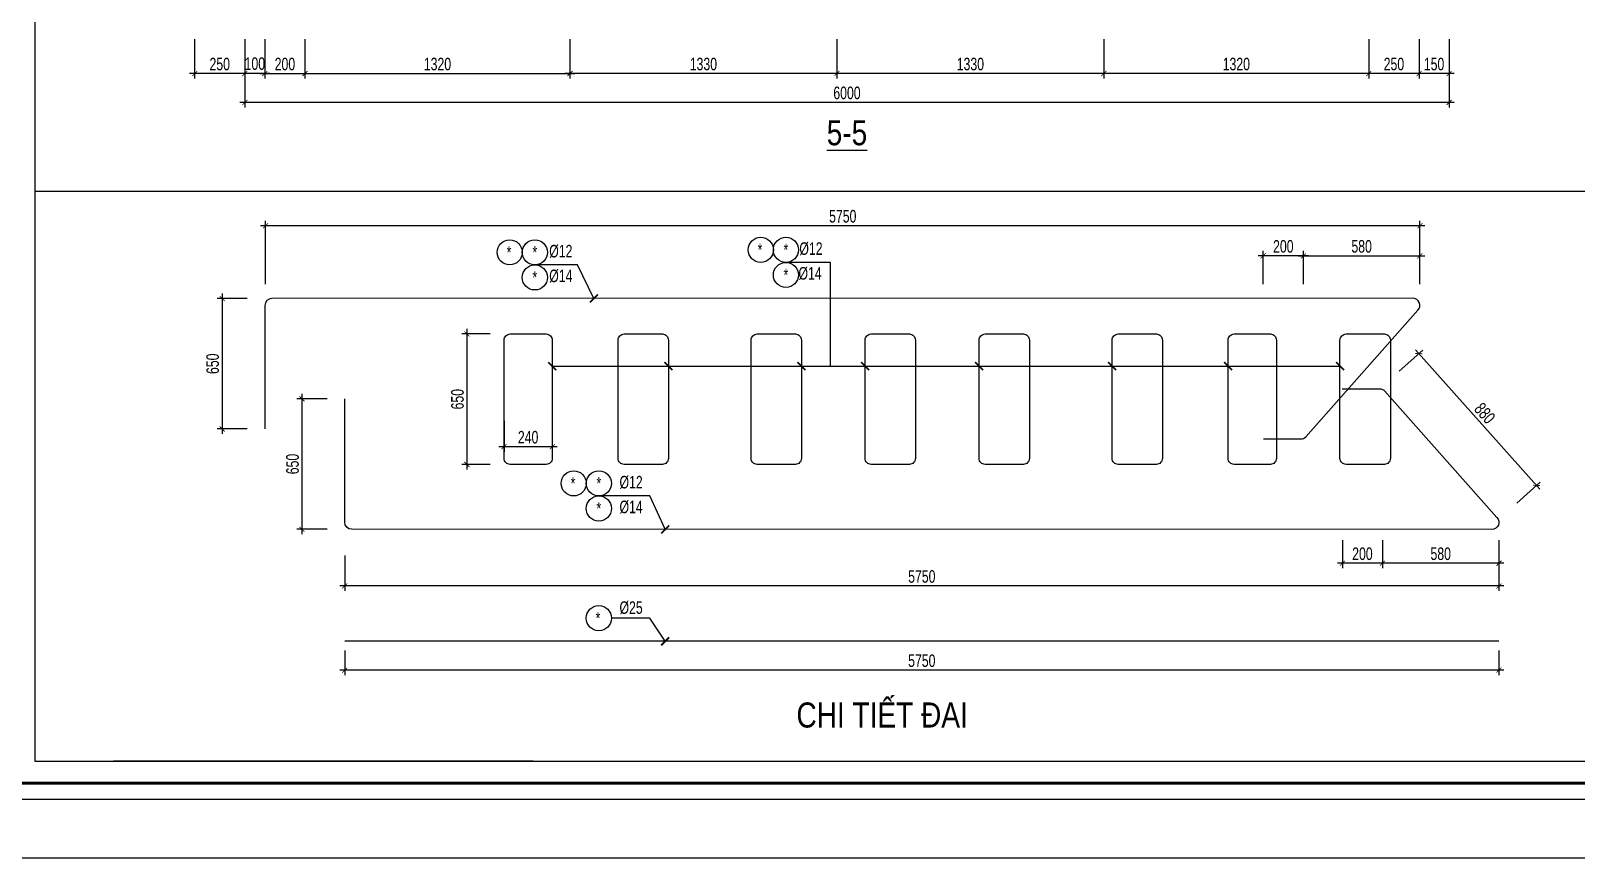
# Model space of a CAD drawing. Extents: x 21 to 2225438, y -14 to 594976.
# Drawn here: x 2213866 to 2221564, y 579107 to 583230 of the extents above; entities that cross this region are included whole.
import ezdxf
from ezdxf.enums import TextEntityAlignment as Align

# ---------------------------------------------------------------- set-up
doc = ezdxf.new("R2010")
doc.units = 0
doc.header["$LTSCALE"] = 1000
doc.header["$MEASUREMENT"] = 0
doc.header["$PDMODE"] = 3
doc.linetypes.add('HIDDEN', pattern=[0.375, 0.25, -0.125])
doc.layers.get('0').update_dxf_attribs({"linetype": 'CONTINUOUS'})
doc.layers.get('Defpoints').update_dxf_attribs({"linetype": 'CONTINUOUS'})
for name, color, linetype in [('CDC-KHUNGTEN', 7, 'CONTINUOUS'), ('CDC.02.DIM', 1, 'CONTINUOUS'), ('CDC.03.BORDER', 3, 'CONTINUOUS'), ('CDC.05.STEEL', 4, 'CONTINUOUS'), ('CDC.06.TEXT', 2, 'CONTINUOUS'), ('CDC.11.NOTE', 8, 'CONTINUOUS'), ('CDC.14.STEELNUM', 9, 'CONTINUOUS'), ('CDC.15.NOPLOT', 87, 'CONTINUOUS')]:
    doc.layers.add(name, color=color, linetype=linetype)
doc.styles.add('ARIAL', font='arial.ttf', dxfattribs={"width": 0.6})
doc.styles.add('SMTEXT', font='arial.ttf', dxfattribs={"width": 0.7})
doc.dimstyles.new('DIM25', dxfattribs={"dimscale": 25, "dimtxt": 2.5, "dimasz": 1, "dimexe": 1, "dimexo": 0, "dimgap": 0.6, "dimtad": 1, "dimdec": 0, "dimzin": 13, "dimdsep": 46, "dimtxsty": 'SMTEXT', "dimblk": 'ARCHTICK', "dimblk1": 'ARCHTICK', "dimblk2": 'DOT', "dimcen": 0, "dimdle": 1, "dimclrd": 1, "dimclre": 1, "dimclrt": 2, "dimadec": 0, "dimazin": 0, "dimtfac": 1, "dimtdec": 0, "dimtix": 1, "dimtmove": 2, "dimatfit": 3, "dimldrblk": 'DOT', "dimfxl": 1, "dimtolj": 1, "dimtzin": 13, "dimarcsym": 0})

# ---------------------------------------------------------------- blocks, each defined once
blk = doc.blocks.new('_ARCHTICK')
at = {"color": 0, "linetype": 'ByBlock', "const_width": 0.15}
blk.add_lwpolyline([(-0.5, -0.5), (0.5, 0.5)], dxfattribs=at)
blk = doc.blocks.new('*D237')
at = {"layer": 'CDC.02.DIM', "color": 1, "lineweight": -2, "transparency": 16777216}
for p, q in [((2214932.2, 583187.7), (2214932.2, 582848.3)), ((2220931.7, 583187.7), (2220931.7, 582848.3)), ((2220956.7, 582873.3), (2214907.2, 582873.3))]:
    blk.add_line(p, q, dxfattribs=at)
at = {"layer": 'Defpoints', "color": 0, "transparency": 16777216}
for p in [(2214932.2, 583187.7), (2220931.7, 583187.7), (2214932.2, 582873.3)]:
    blk.add_point(p, dxfattribs=at)
at = {"layer": 'CDC.02.DIM', "color": 1, "lineweight": -2, "transparency": 16777216, "xscale": 25, "yscale": 25, "zscale": 25, "rotation": 180}
blk.add_blockref('_ARCHTICK', (2214932.2, 582873.3), dxfattribs=at)
at = {"layer": 'CDC.02.DIM', "color": 1, "lineweight": -2, "transparency": 16777216, "xscale": 25, "yscale": 25, "zscale": 25}
blk.add_blockref('_ARCHTICK', (2220931.7, 582873.3), dxfattribs=at)
at = {"layer": 'CDC.02.DIM', "color": 2, "transparency": 16777216, "insert": (2217931.9, 582920.2), "char_height": 62.5, "attachment_point": 5, "style": 'SMTEXT'}
blk.add_mtext('\\A1;6000', dxfattribs=at)
blk = doc.blocks.new('_Dot')
at = {"color": 0, "linetype": 'ByBlock', "lineweight": -2}
blk.add_line((-0.5, 0), (-1, 0), dxfattribs=at)
at = {"color": 0, "linetype": 'ByBlock', "const_width": 0.5}
blk.add_lwpolyline([(-0.25, 0, 1), (0.25, 0, 1)], format="xyb", close=True, dxfattribs=at)
blk = doc.blocks.new('*D238')
at = {"layer": 'CDC.02.DIM', "color": 1, "lineweight": -2, "transparency": 16777216}
for p, q in [((2215031.8, 583187.7), (2215031.8, 582992.1)), ((2215231.8, 583187.7), (2215231.8, 582992.1)), ((2215006.8, 583017.1), (2215256.8, 583017.1))]:
    blk.add_line(p, q, dxfattribs=at)
at = {"layer": 'Defpoints', "color": 0, "transparency": 16777216}
for p in [(2215031.8, 583187.7), (2215231.8, 583187.7), (2215231.8, 583017.1)]:
    blk.add_point(p, dxfattribs=at)
at = {"layer": 'CDC.02.DIM', "color": 1, "lineweight": -2, "transparency": 16777216, "xscale": 25, "yscale": 25, "zscale": 25, "rotation": 180}
blk.add_blockref('_ARCHTICK', (2215031.8, 583017.1), dxfattribs=at)
at = {"layer": 'CDC.02.DIM', "color": 1, "lineweight": -2, "transparency": 16777216, "xscale": 25, "yscale": 25, "zscale": 25}
blk.add_blockref('_ARCHTICK', (2215231.8, 583017.1), dxfattribs=at)
at = {"layer": 'CDC.02.DIM', "color": 2, "transparency": 16777216, "insert": (2215131.8, 583064), "char_height": 62.5, "attachment_point": 5, "style": 'SMTEXT'}
blk.add_mtext('\\A1;200', dxfattribs=at)
blk = doc.blocks.new('*D91')
at = {"layer": 'CDC.02.DIM', "color": 1, "lineweight": -2, "transparency": 16777216}
for p, q in [((2220531.7, 583187.7), (2220531.7, 582992.1)), ((2220781.7, 583187.7), (2220781.7, 582992.1)), ((2220806.7, 583017.1), (2220506.7, 583017.1))]:
    blk.add_line(p, q, dxfattribs=at)
at = {"layer": 'Defpoints', "color": 0, "transparency": 16777216}
for p in [(2220531.7, 583187.7), (2220781.7, 583187.7), (2220531.7, 583017.1)]:
    blk.add_point(p, dxfattribs=at)
at = {"layer": 'CDC.02.DIM', "color": 1, "lineweight": -2, "transparency": 16777216, "xscale": 25, "yscale": 25, "zscale": 25, "rotation": 180}
blk.add_blockref('_ARCHTICK', (2220531.7, 583017.1), dxfattribs=at)
at = {"layer": 'CDC.02.DIM', "color": 1, "lineweight": -2, "transparency": 16777216, "xscale": 25, "yscale": 25, "zscale": 25}
blk.add_blockref('_ARCHTICK', (2220781.7, 583017.1), dxfattribs=at)
at = {"layer": 'CDC.02.DIM', "color": 2, "transparency": 16777216, "insert": (2220656.7, 583064), "char_height": 62.5, "attachment_point": 5, "style": 'SMTEXT'}
blk.add_mtext('\\A1;250', dxfattribs=at)
blk = doc.blocks.new('*D92')
at = {"layer": 'CDC.02.DIM', "color": 1, "lineweight": -2, "transparency": 16777216}
for p, q in [((2216551.8, 583187.7), (2216551.8, 582992.1)), ((2217881.7, 583187.7), (2217881.7, 582992.1)), ((2217906.7, 583017.1), (2216526.8, 583017.1))]:
    blk.add_line(p, q, dxfattribs=at)
at = {"layer": 'Defpoints', "color": 0, "transparency": 16777216}
for p in [(2216551.8, 583187.7), (2217881.7, 583187.7), (2216551.8, 583017.1)]:
    blk.add_point(p, dxfattribs=at)
at = {"layer": 'CDC.02.DIM', "color": 1, "lineweight": -2, "transparency": 16777216, "xscale": 25, "yscale": 25, "zscale": 25, "rotation": 180}
blk.add_blockref('_ARCHTICK', (2216551.8, 583017.1), dxfattribs=at)
at = {"layer": 'CDC.02.DIM', "color": 1, "lineweight": -2, "transparency": 16777216, "xscale": 25, "yscale": 25, "zscale": 25}
blk.add_blockref('_ARCHTICK', (2217881.7, 583017.1), dxfattribs=at)
at = {"layer": 'CDC.02.DIM', "color": 2, "transparency": 16777216, "insert": (2217216.7, 583064), "char_height": 62.5, "attachment_point": 5, "style": 'SMTEXT'}
blk.add_mtext('\\A1;1330', dxfattribs=at)
blk = doc.blocks.new('*D93')
at = {"layer": 'CDC.02.DIM', "color": 1, "lineweight": -2, "transparency": 16777216}
for p, q in [((2214682.2, 583187.7), (2214682.2, 582992.1)), ((2214932.2, 583187.7), (2214932.2, 582992.1)), ((2214957.2, 583017.1), (2214657.2, 583017.1))]:
    blk.add_line(p, q, dxfattribs=at)
at = {"layer": 'Defpoints', "color": 0, "transparency": 16777216}
for p in [(2214682.2, 583187.7), (2214932.2, 583187.7), (2214682.2, 583017.1)]:
    blk.add_point(p, dxfattribs=at)
at = {"layer": 'CDC.02.DIM', "color": 1, "lineweight": -2, "transparency": 16777216, "xscale": 25, "yscale": 25, "zscale": 25, "rotation": 180}
blk.add_blockref('_ARCHTICK', (2214682.2, 583017.1), dxfattribs=at)
at = {"layer": 'CDC.02.DIM', "color": 1, "lineweight": -2, "transparency": 16777216, "xscale": 25, "yscale": 25, "zscale": 25}
blk.add_blockref('_ARCHTICK', (2214932.2, 583017.1), dxfattribs=at)
at = {"layer": 'CDC.02.DIM', "color": 2, "transparency": 16777216, "insert": (2214807.2, 583064), "char_height": 62.5, "attachment_point": 5, "style": 'SMTEXT'}
blk.add_mtext('\\A1;250', dxfattribs=at)
blk = doc.blocks.new('*D94')
at = {"layer": 'CDC.02.DIM', "color": 1, "lineweight": -2, "transparency": 16777216}
for p, q in [((2220781.7, 583187.7), (2220781.7, 582992.1)), ((2220931.7, 583187.7), (2220931.7, 582992.1)), ((2220956.7, 583017.1), (2220756.7, 583017.1))]:
    blk.add_line(p, q, dxfattribs=at)
at = {"layer": 'Defpoints', "color": 0, "transparency": 16777216}
for p in [(2220781.7, 583187.7), (2220931.7, 583187.7), (2220781.7, 583017.1)]:
    blk.add_point(p, dxfattribs=at)
at = {"layer": 'CDC.02.DIM', "color": 1, "lineweight": -2, "transparency": 16777216, "xscale": 25, "yscale": 25, "zscale": 25, "rotation": 180}
blk.add_blockref('_ARCHTICK', (2220781.7, 583017.1), dxfattribs=at)
at = {"layer": 'CDC.02.DIM', "color": 1, "lineweight": -2, "transparency": 16777216, "xscale": 25, "yscale": 25, "zscale": 25}
blk.add_blockref('_ARCHTICK', (2220931.7, 583017.1), dxfattribs=at)
at = {"layer": 'CDC.02.DIM', "color": 2, "transparency": 16777216, "insert": (2220856.7, 583064), "char_height": 62.5, "attachment_point": 5, "style": 'SMTEXT'}
blk.add_mtext('\\A1;150', dxfattribs=at)
blk = doc.blocks.new('*D95')
at = {"layer": 'CDC.02.DIM', "color": 1, "lineweight": -2, "transparency": 16777216}
for p, q in [((2214932.2, 583187.7), (2214932.2, 582992.1)), ((2215031.8, 583187.7), (2215031.8, 582992.1)), ((2215056.8, 583017.1), (2214907.2, 583017.1))]:
    blk.add_line(p, q, dxfattribs=at)
at = {"layer": 'Defpoints', "color": 0, "transparency": 16777216}
for p in [(2214932.2, 583187.7), (2215031.8, 583187.7), (2214932.2, 583017.1)]:
    blk.add_point(p, dxfattribs=at)
at = {"layer": 'CDC.02.DIM', "color": 1, "lineweight": -2, "transparency": 16777216, "xscale": 25, "yscale": 25, "zscale": 25, "rotation": 180}
blk.add_blockref('_ARCHTICK', (2214932.2, 583017.1), dxfattribs=at)
at = {"layer": 'CDC.02.DIM', "color": 1, "lineweight": -2, "transparency": 16777216, "xscale": 25, "yscale": 25, "zscale": 25}
blk.add_blockref('_ARCHTICK', (2215031.8, 583017.1), dxfattribs=at)
at = {"layer": 'CDC.02.DIM', "color": 2, "transparency": 16777216, "insert": (2214982, 583066.2), "char_height": 62.5, "attachment_point": 5, "style": 'SMTEXT'}
blk.add_mtext('\\A1;100', dxfattribs=at)
blk = doc.blocks.new('*D96')
at = {"layer": 'CDC.02.DIM', "color": 1, "lineweight": -2, "transparency": 16777216}
for p, q in [((2219211.7, 583187.7), (2219211.7, 582992.1)), ((2220531.7, 583187.7), (2220531.7, 582992.1)), ((2220556.7, 583017.1), (2219186.7, 583017.1))]:
    blk.add_line(p, q, dxfattribs=at)
at = {"layer": 'Defpoints', "color": 0, "transparency": 16777216}
for p in [(2219211.7, 583187.7), (2220531.7, 583187.7), (2219211.7, 583017.1)]:
    blk.add_point(p, dxfattribs=at)
at = {"layer": 'CDC.02.DIM', "color": 1, "lineweight": -2, "transparency": 16777216, "xscale": 25, "yscale": 25, "zscale": 25, "rotation": 180}
blk.add_blockref('_ARCHTICK', (2219211.7, 583017.1), dxfattribs=at)
at = {"layer": 'CDC.02.DIM', "color": 1, "lineweight": -2, "transparency": 16777216, "xscale": 25, "yscale": 25, "zscale": 25}
blk.add_blockref('_ARCHTICK', (2220531.7, 583017.1), dxfattribs=at)
at = {"layer": 'CDC.02.DIM', "color": 2, "transparency": 16777216, "insert": (2219871.7, 583064), "char_height": 62.5, "attachment_point": 5, "style": 'SMTEXT'}
blk.add_mtext('\\A1;1320', dxfattribs=at)
blk = doc.blocks.new('*D97')
at = {"layer": 'CDC.02.DIM', "color": 1, "lineweight": -2, "transparency": 16777216}
for p, q in [((2217881.7, 583187.7), (2217881.7, 582992.1)), ((2219211.7, 583187.7), (2219211.7, 582992.1)), ((2219236.7, 583017.1), (2217856.7, 583017.1))]:
    blk.add_line(p, q, dxfattribs=at)
at = {"layer": 'Defpoints', "color": 0, "transparency": 16777216}
for p in [(2217881.7, 583187.7), (2219211.7, 583187.7), (2217881.7, 583017.1)]:
    blk.add_point(p, dxfattribs=at)
at = {"layer": 'CDC.02.DIM', "color": 1, "lineweight": -2, "transparency": 16777216, "xscale": 25, "yscale": 25, "zscale": 25, "rotation": 180}
blk.add_blockref('_ARCHTICK', (2217881.7, 583017.1), dxfattribs=at)
at = {"layer": 'CDC.02.DIM', "color": 1, "lineweight": -2, "transparency": 16777216, "xscale": 25, "yscale": 25, "zscale": 25}
blk.add_blockref('_ARCHTICK', (2219211.7, 583017.1), dxfattribs=at)
at = {"layer": 'CDC.02.DIM', "color": 2, "transparency": 16777216, "insert": (2218546.7, 583064), "char_height": 62.5, "attachment_point": 5, "style": 'SMTEXT'}
blk.add_mtext('\\A1;1330', dxfattribs=at)
blk = doc.blocks.new('*D98')
at = {"layer": 'CDC.02.DIM', "color": 1, "lineweight": -2, "transparency": 16777216}
for p, q in [((2215231.8, 583187.7), (2215231.8, 582992.1)), ((2216551.8, 583187.7), (2216551.8, 582992.1)), ((2215206.8, 583017.1), (2216576.8, 583017.1))]:
    blk.add_line(p, q, dxfattribs=at)
at = {"layer": 'Defpoints', "color": 0, "transparency": 16777216}
for p in [(2215231.8, 583187.7), (2216551.8, 583187.7), (2216551.8, 583017.1)]:
    blk.add_point(p, dxfattribs=at)
at = {"layer": 'CDC.02.DIM', "color": 1, "lineweight": -2, "transparency": 16777216, "xscale": 25, "yscale": 25, "zscale": 25, "rotation": 180}
blk.add_blockref('_ARCHTICK', (2215231.8, 583017.1), dxfattribs=at)
at = {"layer": 'CDC.02.DIM', "color": 1, "lineweight": -2, "transparency": 16777216, "xscale": 25, "yscale": 25, "zscale": 25}
blk.add_blockref('_ARCHTICK', (2216551.8, 583017.1), dxfattribs=at)
at = {"layer": 'CDC.02.DIM', "color": 2, "transparency": 16777216, "insert": (2215891.8, 583064), "char_height": 62.5, "attachment_point": 5, "style": 'SMTEXT'}
blk.add_mtext('\\A1;1320', dxfattribs=at)
blk = doc.blocks.new('*D183')
at = {"layer": 'CDC.02.DIM', "color": 1, "lineweight": -2, "transparency": 16777216}
for p, q in [((2220599.8, 580691.6), (2220599.8, 580551.3)), ((2221179.8, 580691.6), (2221179.8, 580551.3)), ((2221204.8, 580576.3), (2220574.8, 580576.3))]:
    blk.add_line(p, q, dxfattribs=at)
at = {"layer": 'Defpoints', "color": 0, "transparency": 16777216}
for p in [(2220599.8, 580691.6), (2221179.8, 580691.6), (2220599.8, 580576.3)]:
    blk.add_point(p, dxfattribs=at)
at = {"layer": 'CDC.02.DIM', "color": 1, "lineweight": -2, "transparency": 16777216, "xscale": 25, "yscale": 25, "zscale": 25, "rotation": 180}
blk.add_blockref('_ARCHTICK', (2220599.8, 580576.3), dxfattribs=at)
at = {"layer": 'CDC.02.DIM', "color": 1, "lineweight": -2, "transparency": 16777216, "xscale": 25, "yscale": 25, "zscale": 25}
blk.add_blockref('_ARCHTICK', (2221179.8, 580576.3), dxfattribs=at)
at = {"layer": 'CDC.02.DIM', "color": 2, "transparency": 16777216, "insert": (2220889.8, 580623.2), "char_height": 62.5, "attachment_point": 5, "style": 'SMTEXT'}
blk.add_mtext('\\A1;580', dxfattribs=at)
blk = doc.blocks.new('*D184')
at = {"layer": 'CDC.02.DIM', "color": 1, "lineweight": -2, "transparency": 16777216}
for p, q in [((2220399.8, 580691.6), (2220399.8, 580551.3)), ((2220599.8, 580691.6), (2220599.8, 580551.3)), ((2220624.8, 580576.3), (2220374.8, 580576.3))]:
    blk.add_line(p, q, dxfattribs=at)
at = {"layer": 'Defpoints', "color": 0, "transparency": 16777216}
for p in [(2220399.8, 580691.6), (2220599.8, 580691.6), (2220399.8, 580576.3)]:
    blk.add_point(p, dxfattribs=at)
at = {"layer": 'CDC.02.DIM', "color": 1, "lineweight": -2, "transparency": 16777216, "xscale": 25, "yscale": 25, "zscale": 25, "rotation": 180}
blk.add_blockref('_ARCHTICK', (2220399.8, 580576.3), dxfattribs=at)
at = {"layer": 'CDC.02.DIM', "color": 1, "lineweight": -2, "transparency": 16777216, "xscale": 25, "yscale": 25, "zscale": 25}
blk.add_blockref('_ARCHTICK', (2220599.8, 580576.3), dxfattribs=at)
at = {"layer": 'CDC.02.DIM', "color": 2, "transparency": 16777216, "insert": (2220499.8, 580623.2), "char_height": 62.5, "attachment_point": 5, "style": 'SMTEXT'}
blk.add_mtext('\\A1;200', dxfattribs=at)
blk = doc.blocks.new('*D185')
at = {"layer": 'CDC.02.DIM', "color": 1, "lineweight": -2, "transparency": 16777216}
for p, q in [((2215429.6, 580615.2), (2215429.6, 580438.1)), ((2221179.8, 580609.7), (2221179.8, 580438.1)), ((2221204.8, 580463.1), (2215404.6, 580463.1))]:
    blk.add_line(p, q, dxfattribs=at)
at = {"layer": 'Defpoints', "color": 0, "transparency": 16777216}
for p in [(2215429.6, 580615.2), (2221179.8, 580609.7), (2215429.6, 580463.1)]:
    blk.add_point(p, dxfattribs=at)
at = {"layer": 'CDC.02.DIM', "color": 1, "lineweight": -2, "transparency": 16777216, "xscale": 25, "yscale": 25, "zscale": 25, "rotation": 180}
blk.add_blockref('_ARCHTICK', (2215429.6, 580463.1), dxfattribs=at)
at = {"layer": 'CDC.02.DIM', "color": 1, "lineweight": -2, "transparency": 16777216, "xscale": 25, "yscale": 25, "zscale": 25}
blk.add_blockref('_ARCHTICK', (2221179.8, 580463.1), dxfattribs=at)
at = {"layer": 'CDC.02.DIM', "color": 2, "transparency": 16777216, "insert": (2218304.7, 580510), "char_height": 62.5, "attachment_point": 5, "style": 'SMTEXT'}
blk.add_mtext('\\A1;5750', dxfattribs=at)
blk = doc.blocks.new('*D219')
at = {"layer": 'CDC.02.DIM', "color": 1, "lineweight": -2, "transparency": 16777216}
for p, q in [((2220205.9, 581966.5), (2220205.9, 582133.4)), ((2220785.9, 581966.5), (2220785.9, 582133.4)), ((2220180.9, 582108.4), (2220810.9, 582108.4))]:
    blk.add_line(p, q, dxfattribs=at)
at = {"layer": 'Defpoints', "color": 0, "transparency": 16777216}
for p in [(2220785.9, 582108.4), (2220205.9, 581966.5), (2220785.9, 581966.5)]:
    blk.add_point(p, dxfattribs=at)
at = {"layer": 'CDC.02.DIM', "color": 1, "lineweight": -2, "transparency": 16777216, "xscale": 25, "yscale": 25, "zscale": 25, "rotation": 180}
blk.add_blockref('_ARCHTICK', (2220205.9, 582108.4), dxfattribs=at)
at = {"layer": 'CDC.02.DIM', "color": 1, "lineweight": -2, "transparency": 16777216, "xscale": 25, "yscale": 25, "zscale": 25}
blk.add_blockref('_ARCHTICK', (2220785.9, 582108.4), dxfattribs=at)
at = {"layer": 'CDC.02.DIM', "color": 2, "transparency": 16777216, "insert": (2220495.9, 582155.3), "char_height": 62.5, "attachment_point": 5, "style": 'SMTEXT'}
blk.add_mtext('\\A1;580', dxfattribs=at)
blk = doc.blocks.new('*D220')
at = {"layer": 'CDC.02.DIM', "color": 1, "lineweight": -2, "transparency": 16777216}
for p, q in [((2220005.4, 581966.5), (2220005.4, 582133.4)), ((2220205.9, 581966.5), (2220205.9, 582133.4)), ((2220230.9, 582108.4), (2219980.4, 582108.4))]:
    blk.add_line(p, q, dxfattribs=at)
at = {"layer": 'Defpoints', "color": 0, "transparency": 16777216}
for p in [(2220005.4, 582108.4), (2220005.4, 581966.5), (2220205.9, 581966.5)]:
    blk.add_point(p, dxfattribs=at)
at = {"layer": 'CDC.02.DIM', "color": 1, "lineweight": -2, "transparency": 16777216, "xscale": 25, "yscale": 25, "zscale": 25, "rotation": 180}
blk.add_blockref('_ARCHTICK', (2220005.4, 582108.4), dxfattribs=at)
at = {"layer": 'CDC.02.DIM', "color": 1, "lineweight": -2, "transparency": 16777216, "xscale": 25, "yscale": 25, "zscale": 25}
blk.add_blockref('_ARCHTICK', (2220205.9, 582108.4), dxfattribs=at)
at = {"layer": 'CDC.02.DIM', "color": 2, "transparency": 16777216, "insert": (2220105.7, 582155.3), "char_height": 62.5, "attachment_point": 5, "style": 'SMTEXT'}
blk.add_mtext('\\A1;200', dxfattribs=at)
blk = doc.blocks.new('*D221')
at = {"layer": 'CDC.02.DIM', "color": 1, "lineweight": -2, "transparency": 16777216}
for p, q in [((2215035.8, 581966.5), (2215035.8, 582283.4)), ((2220785.9, 581966.5), (2220785.9, 582283.4)), ((2220810.9, 582258.4), (2215010.8, 582258.4))]:
    blk.add_line(p, q, dxfattribs=at)
at = {"layer": 'Defpoints', "color": 0, "transparency": 16777216}
for p in [(2215035.8, 582258.4), (2215035.8, 581966.5), (2220785.9, 581966.5)]:
    blk.add_point(p, dxfattribs=at)
at = {"layer": 'CDC.02.DIM', "color": 1, "lineweight": -2, "transparency": 16777216, "xscale": 25, "yscale": 25, "zscale": 25, "rotation": 180}
blk.add_blockref('_ARCHTICK', (2215035.8, 582258.4), dxfattribs=at)
at = {"layer": 'CDC.02.DIM', "color": 1, "lineweight": -2, "transparency": 16777216, "xscale": 25, "yscale": 25, "zscale": 25}
blk.add_blockref('_ARCHTICK', (2220785.9, 582258.4), dxfattribs=at)
at = {"layer": 'CDC.02.DIM', "color": 2, "transparency": 16777216, "insert": (2217910.8, 582305.3), "char_height": 62.5, "attachment_point": 5, "style": 'SMTEXT'}
blk.add_mtext('\\A1;5750', dxfattribs=at)
blk = doc.blocks.new('*D222')
at = {"layer": 'CDC.02.DIM', "color": 1, "lineweight": -2, "transparency": 16777216}
for p, q in [((2216223.3, 581285.6), (2216223.3, 581132.2)), ((2216463.4, 581285.6), (2216463.4, 581132.2)), ((2216488.4, 581157.2), (2216198.3, 581157.2))]:
    blk.add_line(p, q, dxfattribs=at)
at = {"layer": 'Defpoints', "color": 0, "transparency": 16777216}
for p in [(2216223.3, 581285.6), (2216463.4, 581285.6), (2216223.3, 581157.2)]:
    blk.add_point(p, dxfattribs=at)
at = {"layer": 'CDC.02.DIM', "color": 1, "lineweight": -2, "transparency": 16777216, "xscale": 25, "yscale": 25, "zscale": 25, "rotation": 180}
blk.add_blockref('_ARCHTICK', (2216223.3, 581157.2), dxfattribs=at)
at = {"layer": 'CDC.02.DIM', "color": 1, "lineweight": -2, "transparency": 16777216, "xscale": 25, "yscale": 25, "zscale": 25}
blk.add_blockref('_ARCHTICK', (2216463.4, 581157.2), dxfattribs=at)
at = {"layer": 'CDC.02.DIM', "color": 2, "transparency": 16777216, "insert": (2216343.4, 581204.1), "char_height": 62.5, "attachment_point": 5, "style": 'SMTEXT'}
blk.add_mtext('\\A1;240', dxfattribs=at)
blk = doc.blocks.new('*D223')
at = {"layer": 'CDC.02.DIM', "color": 1, "lineweight": -2, "transparency": 16777216}
for p, q in [((2215216.9, 581420.8), (2215216.9, 580720.8)), ((2215341.6, 581395.8), (2215191.9, 581395.8)), ((2215341.6, 580745.8), (2215191.9, 580745.8))]:
    blk.add_line(p, q, dxfattribs=at)
at = {"layer": 'Defpoints', "color": 0, "transparency": 16777216}
for p in [(2215341.6, 581395.8), (2215216.9, 580745.8), (2215341.6, 580745.8)]:
    blk.add_point(p, dxfattribs=at)
at = {"layer": 'CDC.02.DIM', "color": 1, "lineweight": -2, "transparency": 16777216, "xscale": 25, "yscale": 25, "zscale": 25}
for p, rotation in [((2215216.9, 581395.8), 90), ((2215216.9, 580745.8), 270)]:
    blk.add_blockref('_ARCHTICK', p, dxfattribs=dict(at, rotation=rotation))
at = {"layer": 'CDC.02.DIM', "color": 2, "transparency": 16777216, "insert": (2215170, 581070.8), "char_height": 62.5, "attachment_point": 5, "rotation": 90, "style": 'SMTEXT'}
blk.add_mtext('\\A1;650', dxfattribs=at)
blk = doc.blocks.new('*D224')
at = {"layer": 'CDC.02.DIM', "color": 1, "lineweight": -2, "transparency": 16777216}
for p, q in [((2214943.8, 581895.5), (2214794.1, 581895.5)), ((2214819.1, 581920.5), (2214819.1, 581220.6)), ((2214943.8, 581245.6), (2214794.1, 581245.6))]:
    blk.add_line(p, q, dxfattribs=at)
at = {"layer": 'Defpoints', "color": 0, "transparency": 16777216}
for p in [(2214943.8, 581895.5), (2214819.1, 581245.6), (2214943.8, 581245.6)]:
    blk.add_point(p, dxfattribs=at)
at = {"layer": 'CDC.02.DIM', "color": 1, "lineweight": -2, "transparency": 16777216, "xscale": 25, "yscale": 25, "zscale": 25}
for p, rotation in [((2214819.1, 581895.5), 90), ((2214819.1, 581245.6), 270)]:
    blk.add_blockref('_ARCHTICK', p, dxfattribs=dict(at, rotation=rotation))
at = {"layer": 'CDC.02.DIM', "color": 2, "transparency": 16777216, "insert": (2214772.1, 581570.5), "char_height": 62.5, "attachment_point": 5, "rotation": 90, "style": 'SMTEXT'}
blk.add_mtext('\\A1;650', dxfattribs=at)
blk = doc.blocks.new('*D228')
at = {"layer": 'CDC.02.DIM', "color": 1, "lineweight": -2, "transparency": 16777216}
for p, q in [((2220682.6, 581532.9), (2220799.9, 581637.6)), ((2220764.6, 581639.6), (2221383.9, 580945.8)), ((2221268.6, 580876.4), (2221385.9, 580981.1))]:
    blk.add_line(p, q, dxfattribs=at)
at = {"layer": 'Defpoints', "color": 0, "transparency": 16777216}
for p in [(2220682.6, 581532.9), (2221367.3, 580964.4), (2221268.6, 580876.4)]:
    blk.add_point(p, dxfattribs=at)
at = {"layer": 'CDC.02.DIM', "color": 1, "lineweight": -2, "transparency": 16777216, "xscale": 25, "yscale": 25, "zscale": 25}
for p, rotation in [((2220781.2, 581620.9), 131.753304027025), ((2221367.3, 580964.4), 311.753304027025)]:
    blk.add_blockref('_ARCHTICK', p, dxfattribs=dict(at, rotation=rotation))
at = {"layer": 'CDC.02.DIM', "color": 2, "transparency": 16777216, "insert": (2221109.2, 581323.9), "char_height": 62.5, "attachment_point": 5, "rotation": 311.7533, "style": 'SMTEXT'}
blk.add_mtext('\\A1;880', dxfattribs=at)
blk = doc.blocks.new('*D229')
at = {"layer": 'CDC.02.DIM', "color": 1, "lineweight": -2, "transparency": 16777216}
for p, q in [((2216038.6, 581743.9), (2216038.6, 581043.9)), ((2216153.7, 581718.9), (2216013.6, 581718.9)), ((2216153.7, 581068.9), (2216013.6, 581068.9))]:
    blk.add_line(p, q, dxfattribs=at)
at = {"layer": 'Defpoints', "color": 0, "transparency": 16777216}
for p in [(2216153.7, 581718.9), (2216038.6, 581068.9), (2216153.7, 581068.9)]:
    blk.add_point(p, dxfattribs=at)
at = {"layer": 'CDC.02.DIM', "color": 1, "lineweight": -2, "transparency": 16777216, "xscale": 25, "yscale": 25, "zscale": 25}
for p, rotation in [((2216038.6, 581718.9), 90), ((2216038.6, 581068.9), 270)]:
    blk.add_blockref('_ARCHTICK', p, dxfattribs=dict(at, rotation=rotation))
at = {"layer": 'CDC.02.DIM', "color": 2, "transparency": 16777216, "insert": (2215991.7, 581393.9), "char_height": 62.5, "attachment_point": 5, "rotation": 90, "style": 'SMTEXT'}
blk.add_mtext('\\A1;650', dxfattribs=at)
blk = doc.blocks.new('*D240')
at = {"layer": 'CDC.02.DIM', "color": 1, "lineweight": -2, "transparency": 16777216}
for p, q in [((2215429.6, 580141.8), (2215429.6, 580018.2)), ((2221179.8, 580141.8), (2221179.8, 580018.2)), ((2221204.8, 580043.2), (2215404.6, 580043.2))]:
    blk.add_line(p, q, dxfattribs=at)
at = {"layer": 'Defpoints', "color": 0, "transparency": 16777216}
for p in [(2215429.6, 580141.8), (2221179.8, 580141.8), (2215429.6, 580043.2)]:
    blk.add_point(p, dxfattribs=at)
at = {"layer": 'CDC.02.DIM', "color": 1, "lineweight": -2, "transparency": 16777216, "xscale": 25, "yscale": 25, "zscale": 25, "rotation": 180}
blk.add_blockref('_ARCHTICK', (2215429.6, 580043.2), dxfattribs=at)
at = {"layer": 'CDC.02.DIM', "color": 1, "lineweight": -2, "transparency": 16777216, "xscale": 25, "yscale": 25, "zscale": 25}
blk.add_blockref('_ARCHTICK', (2221179.8, 580043.2), dxfattribs=at)
at = {"layer": 'CDC.02.DIM', "color": 2, "transparency": 16777216, "insert": (2218304.7, 580090.1), "char_height": 62.5, "attachment_point": 5, "style": 'SMTEXT'}
blk.add_mtext('\\A1;5750', dxfattribs=at)
blk = doc.blocks.new('KHUNG TEN')
at = {"layer": 'CDC-KHUNGTEN', "color": 8}
blk.add_lwpolyline([(75096, 1100), (83000, 1100), (83000, 58300), (3000, 58300), (3000, 1100), (75096, 1100)], dxfattribs=at)
at = {"layer": 'CDC-KHUNGTEN', "color": 255, "lineweight": 60}
blk.add_lwpolyline([(74900, 1400), (74900, 58000), (3300, 58000), (3300, 1400), (74900, 1400)], close=True, dxfattribs=at)
at = {"layer": 'Defpoints', "color": 1, "ltscale": 0.2}
blk.add_lwpolyline([(0, 0), (0, 59400), (84100, 59400), (84100, 0), (0, 0)], close=True, dxfattribs=at)

msp = doc.modelspace()

# ---------------------------------------------------------------- linework, layer by layer
at = {"layer": 'CDC.03.BORDER'}
msp.add_line((2216367.97, 579589.07), (2214278.13, 579589.07), dxfattribs=at)
msp.add_lwpolyline([(2221734.83, 594531.21), (2213885.21, 594531.21), (2213885.21, 579589.07), (2221734.83, 579589.07)], close=True, dxfattribs=at)
msp.add_lwpolyline([(2221734.83, 594531.21), (2213885.21, 594531.21), (2213885.21, 579589.07), (2221734.83, 579589.07)], close=True, dxfattribs=at)
at = {"layer": 'CDC.05.STEEL'}
msp.add_line((2221179.77, 580187.23), (2215429.64, 580187.23), dxfattribs=at)
for points in [[(2220007.01, 581195.56), (2220192.49, 581195.56, 0.1992657), (2220217.27, 581205.85), (2220775.68, 581837.17, 0.6677731), (2220750.89, 581896.88), (2215066.76, 581895.5, 0.4141439), (2215031.77, 581860.5), (2215031.77, 581245.56)], [(2220399.51, 581445.76), (2220584.99, 581445.76, -0.1992657), (2220609.77, 581435.47), (2221169.55, 580804.15, -0.6677731), (2221144.76, 580744.43), (2215464.63, 580745.82, -0.4141439), (2215429.64, 580780.82), (2215429.64, 581395.76)]]:
    msp.add_lwpolyline(points, format="xyb", dxfattribs=at)
for points in [[(2216463.43, 581688.94), (2216463.43, 581098.94, -0.4142136), (2216433.43, 581068.94), (2216253.3, 581068.94, -0.4142136), (2216223.3, 581098.94), (2216223.3, 581688.94, -0.4142136), (2216253.3, 581718.94), (2216433.43, 581718.94, -0.4142136)], [(2217042.35, 581688.94), (2217042.35, 581098.94, -0.4142136), (2217012.35, 581068.94), (2216821.22, 581068.94, -0.4142136), (2216791.22, 581098.94), (2216791.22, 581688.94, -0.4142136), (2216821.22, 581718.94), (2217012.35, 581718.94, -0.4142136)], [(2217704.92, 581688.94), (2217704.92, 581098.94, -0.4142136), (2217674.92, 581068.94), (2217483.8, 581068.94, -0.4142136), (2217453.8, 581098.94), (2217453.8, 581688.94, -0.4142136), (2217483.8, 581718.94), (2217674.92, 581718.94, -0.4142136)], [(2218272.84, 581688.94), (2218272.84, 581098.94, -0.4142136), (2218242.84, 581068.94), (2218051.72, 581068.94, -0.4142136), (2218021.72, 581098.94), (2218021.72, 581688.94, -0.4142136), (2218051.72, 581718.94), (2218242.84, 581718.94, -0.4142136)], [(2218840.77, 581688.94), (2218840.77, 581098.94, -0.4142136), (2218810.77, 581068.94), (2218619.64, 581068.94, -0.4142136), (2218589.64, 581098.94), (2218589.64, 581688.94, -0.4142136), (2218619.64, 581718.94), (2218810.77, 581718.94, -0.4142136)], [(2219503.34, 581688.94), (2219503.34, 581098.94, -0.4142136), (2219473.34, 581068.94), (2219282.21, 581068.94, -0.4142136), (2219252.21, 581098.94), (2219252.21, 581688.94, -0.4142136), (2219282.21, 581718.94), (2219473.34, 581718.94, -0.4142136)], [(2220071.26, 581688.94), (2220071.26, 581098.94, -0.4142136), (2220041.26, 581068.94), (2219860.13, 581068.94, -0.4142136), (2219830.13, 581098.94), (2219830.13, 581688.94, -0.4142136), (2219860.13, 581718.94), (2220041.26, 581718.94, -0.4142136)], [(2220639.18, 581688.94), (2220639.18, 581098.94, -0.4142136), (2220609.18, 581068.94), (2220418.05, 581068.94, -0.4142136), (2220388.05, 581098.94), (2220388.05, 581688.94, -0.4142136), (2220418.05, 581718.94), (2220609.18, 581718.94, -0.4142136)]]:
    msp.add_lwpolyline(points, format="xyb", close=True, dxfattribs=at)
at = {"layer": 'CDC.11.NOTE'}
msp.add_line((2217850.62, 582076.03), (2217627.56, 582076.03), dxfattribs=at)
at = {"layer": 'CDC.11.NOTE', "lineweight": -2, "ltscale": 5}
for p, q in [((2217850.62, 581558.72), (2217850.62, 582076.03)), ((2216463.43, 581558.72), (2220388.05, 581558.72))]:
    msp.add_line(p, q, dxfattribs=at)
at = {"layer": 'CDC.11.NOTE'}
for points in [[(2216671.23, 581895.91), (2216590.17, 582063.23), (2216376.76, 582063.23)], [(2217026.46, 580745.44), (2216949.04, 580911.78), (2216695.59, 580911.78)], [(2217026.46, 580187.22), (2216949.04, 580302.41), (2216758.09, 580302.41)]]:
    msp.add_lwpolyline(points, dxfattribs=at)
for points in [[(2216691.29, 581915.82, 8.4, 8.4, 0), (2216651.48, 581876.01, 12, 12, 0)], [(2216443.52, 581578.63, 8.4, 8.4, 0), (2216483.33, 581538.81, 12, 12, 0)], [(2217022.44, 581578.63, 8.4, 8.4, 0), (2217062.26, 581538.81, 12, 12, 0)], [(2217685.02, 581578.63, 8.4, 8.4, 0), (2217724.83, 581538.81, 12, 12, 0)], [(2218001.81, 581578.63, 8.4, 8.4, 0), (2218041.62, 581538.81, 12, 12, 0)], [(2218569.73, 581578.63, 8.4, 8.4, 0), (2218609.55, 581538.81, 12, 12, 0)], [(2219232.31, 581578.63, 8.4, 8.4, 0), (2219272.12, 581538.81, 12, 12, 0)], [(2219810.23, 581578.63, 8.4, 8.4, 0), (2219850.04, 581538.81, 12, 12, 0)], [(2220368.15, 581578.63, 8.4, 8.4, 0), (2220407.96, 581538.81, 12, 12, 0)], [(2217046.5, 580765.36, 8.4, 8.4, 0), (2217006.69, 580725.55, 12, 12, 0)], [(2217046.37, 580207.14, 8.4, 8.4, 0), (2217006.55, 580167.33, 12, 12, 0)]]:
    msp.add_lwpolyline(points, format="xyseb", dxfattribs=at)
at = {"layer": 'CDC.14.STEELNUM'}
for centre in [(2217502.56, 582138.53), (2217627.56, 582138.53), (2216251.76, 582125.73), (2216376.76, 582125.73), (2216376.76, 582000.73), (2217627.56, 582013.53), (2216570.59, 580974.28), (2216695.59, 580974.28), (2216695.59, 580849.28), (2216695.59, 580302.41)]:
    msp.add_circle(centre, 62.5, dxfattribs=at)
at = {"layer": 'CDC.15.NOPLOT'}
msp.add_line((2221734.83, 582429.31), (2213885.21, 582429.31), dxfattribs=at)
at = {"layer": 'Defpoints', "linetype": 'HIDDEN'}
msp.add_line((2221734.83, 582429.31), (2213885.21, 582429.31), dxfattribs=at)
msp.add_line((2221734.83, 582429.31), (2213885.21, 582429.31), dxfattribs=at)

# ---------------------------------------------------------------- block references
at = {"layer": 'CDC.06.TEXT', "xscale": 0.267170035669908, "yscale": 0.267170035669908, "zscale": 0.267170035669908}
msp.add_blockref('KHUNG TEN', (2202968.82, 579106.52), dxfattribs=at)

# ---------------------------------------------------------------- texts
at = {"layer": 'CDC.06.TEXT', "style": 'ARIAL'}
for s, height, width, p in [('%%U5-5', 125, 0.8, (2217931.93, 582721.24)), ('%%C12', 62.5, 0.7, (2216506.28, 582131.98)), ('%%C12', 62.5, 0.7, (2217752.54, 582144.78)), ('%%c14', 62.5, 0.7, (2216506.28, 582008.63)), ('%%C14', 62.5, 0.7, (2217747.97, 582021.43)), ('%%C12', 62.5, 0.7, (2216856.46, 580980.53)), ('%%C14', 62.5, 0.7, (2216856.46, 580857.18)), ('%%C25', 62.5, 0.7, (2216856.46, 580355.27)), ('CHI TIẾT ĐAI', 125, 0.8, (2218107.01, 579837.84))]:
    msp.add_text(s, height=height, dxfattribs=dict(at, width=width)).set_placement(p, align=Align.MIDDLE)
at = {"layer": 'CDC.14.STEELNUM', "style": 'ARIAL', "width": 0.7}
for p in [(2216248.33, 582125.73), (2216376.91, 582125.73), (2217498.5, 582138.53), (2217627.62, 582138.53), (2217627.62, 582013.53), (2216376.67, 582000.73), (2216567.15, 580974.28), (2216695.73, 580974.28), (2216695.5, 580849.28), (2216691.71, 580302.41)]:
    msp.add_text('*', height=62.5, dxfattribs=at).set_placement(p, align=Align.MIDDLE_CENTER)

# ---------------------------------------------------------------- dimensions: what is measured, and where the dimension line sits
at = {"layer": 'CDC.02.DIM'}
for base, p1, p2, angle, picture, middle in [((2214682.19, 583017.11), (2214932.16, 583187.66), (2214682.19, 583187.66), 180, '*D93', (2214807.18, 583064.02)), ((2214932.16, 582873.3), (2220931.69, 583187.66), (2214932.16, 583187.66), 180, '*D237', (2217931.93, 582920.21)), ((2215231.77, 583017.11), (2215031.77, 583187.66), (2215231.77, 583187.66), 180, '*D238', (2215131.77, 583064.02)), ((2216551.77, 583017.11), (2215231.77, 583187.66), (2216551.77, 583187.66), 180, '*D98', (2215891.77, 583064.04)), ((2216551.77, 583017.11), (2217881.69, 583187.66), (2216551.77, 583187.66), 180, '*D92', (2217216.73, 583064.04)), ((2219211.69, 583017.11), (2220531.69, 583187.66), (2219211.69, 583187.66), 180, '*D96', (2219871.69, 583064.04)), ((2220531.69, 583017.11), (2220781.69, 583187.66), (2220531.69, 583187.66), 180, '*D91', (2220656.69, 583064.02)), ((2220781.69, 583017.11), (2220931.69, 583187.66), (2220781.69, 583187.66), 180, '*D94', (2220856.69, 583064.02)), ((2215035.77, 582258.4), (2220785.9, 581966.5), (2215035.77, 581966.5), 180, '*D221', (2217910.84, 582305.31)), ((2220005.43, 582108.4), (2220205.9, 581966.5), (2220005.43, 581966.5), 180, '*D220', (2220105.66, 582155.31)), ((2220785.9, 582108.4), (2220205.9, 581966.5), (2220785.9, 581966.5), 180, '*D219', (2220495.9, 582155.31)), ((2214819.06, 581245.56), (2214943.76, 581895.52), (2214943.76, 581245.56), 90, '*D224', (2214772.15, 581570.54)), ((2216038.6, 581068.94), (2216153.7, 581718.94), (2216153.7, 581068.94), 90, '*D229', (2215991.69, 581393.94)), ((2215216.93, 580745.8), (2215341.63, 581395.76), (2215341.63, 580745.8), 90, '*D223', (2215170.01, 581070.78)), ((2216223.3, 581157.19), (2216463.43, 581285.57), (2216223.3, 581285.57), 180, '*D222', (2216343.36, 581204.1)), ((2220399.77, 580576.27), (2220599.77, 580691.62), (2220399.77, 580691.62), 180, '*D184', (2220499.77, 580623.19)), ((2220599.77, 580576.27), (2221179.77, 580691.62), (2220599.77, 580691.62), 180, '*D183', (2220889.77, 580623.19)), ((2215429.64, 580463.09), (2221179.77, 580609.69), (2215429.64, 580615.2), 180, '*D185', (2218304.7, 580510)), ((2215429.64, 580043.19), (2221179.77, 580141.8), (2215429.64, 580141.8), 180, '*D240', (2218304.7, 580090.1))]:
    dim = msp.add_linear_dim(base=base, p1=p1, p2=p2, angle=angle, dimstyle='DIM25', dxfattribs=at)
    dim.commit()
    dim.dimension.update_dxf_attribs({"geometry": picture, "text_midpoint": middle})
dim = msp.add_linear_dim(base=(2214932.16, 583017.11), p1=(2215031.77, 583187.66), p2=(2214932.16, 583187.66), angle=180, dimstyle='DIM25', dxfattribs=at)
dim.commit()
dim.dimension.update_dxf_attribs({"geometry": '*D95', "text_midpoint": (2214981.97, 583066.16), "dimtype": 160})
for p1, p2, distance, picture, middle in [((2219211.69, 583187.66), (2217881.69, 583187.66), 170.56, '*D97', (2218546.69, 583064.04)), ((2220682.57, 581532.87), (2221268.59, 580876.37), 132.26, '*D228', (2221109.24, 581323.93))]:
    dim = msp.add_aligned_dim(p1=p1, p2=p2, distance=distance, dimstyle='DIM25', dxfattribs=at)
    dim.commit()
    dim.dimension.update_dxf_attribs({"geometry": picture, "text_midpoint": middle})

doc.saveas('drawing.dxf')
